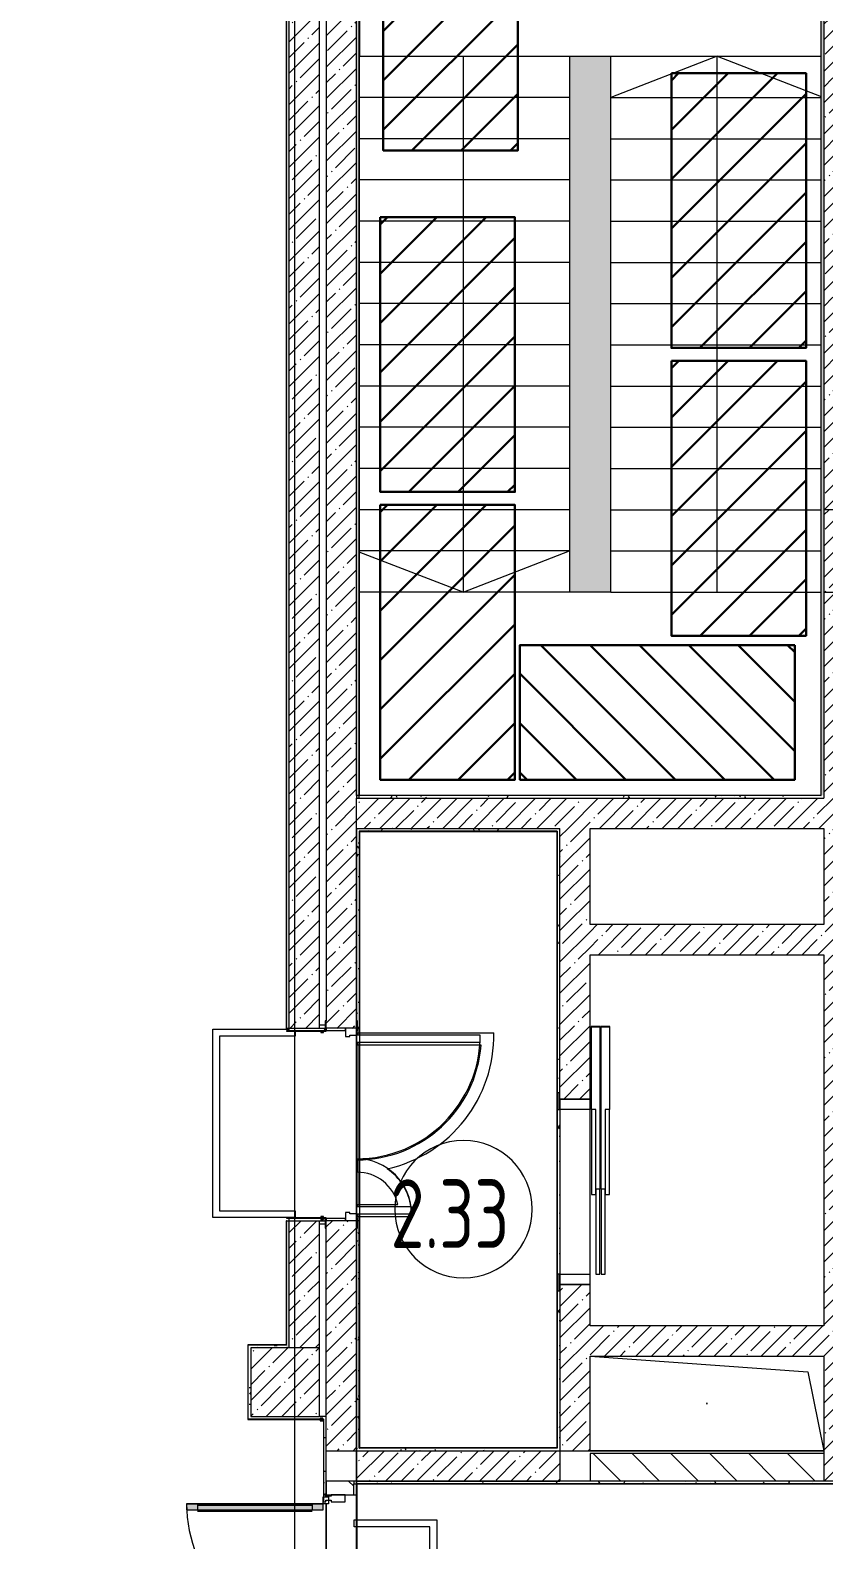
# Model space of a CAD drawing. Header units: millimetres. Extents: x -1113 to 415037, y -3642 to 354837.
# Drawn here: x 185157 to 190932, y 9802 to 20790 of the extents above; entities that cross this region are included whole.
import ezdxf

# ---------------------------------------------------------------- set-up
doc = ezdxf.new("R2010")
doc.units = ezdxf.units.MM
for name, color, linetype, lineweight in [('0) строит. леса', 20, 'Continuous', 30), ('A-AREA-BNDY', 7, 'Continuous', 5), ('A-AREA-IDEN', 7, 'Continuous', 9), ('A-DETL-GENF', 7, 'Continuous', 9), ('A-FLOR', 7, 'Continuous', 9), ('A-GENM', 7, 'Continuous', 9), ('A-GLAZ-CWMG', 7, 'Continuous', 9), ('A-GLAZ-CWMG-1', 7, 'Continuous', 20), ('A-WALL', 7, 'Continuous', 5), ('I-WALL', 7, 'Continuous', 5), ('S-COLS', 7, 'Continuous', 9), ('S-COLS-1', 7, 'Continuous', 5), ('S-STRS', 7, 'Continuous', 9), ('S-STRS-ANNO', 7, 'Continuous', 5), ('Оси', 7, 'Continuous', 9)]:
    doc.layers.add(name, color=color, linetype=linetype, lineweight=lineweight)
doc.layers.add('A-AREA-PATT-2', color=7, linetype='Continuous', lineweight=5, true_color=0xcde0ef, transparency=1)
doc.layers.add('A-FLOR-PATT-1', color=7, linetype='Continuous', lineweight=9, true_color=0xeef6ff, transparency=0.5)
for name, color, linetype, lineweight, true_color in [('A-DOOR-1', 7, 'Continuous', 5, 0xc0c0c0), ('A-DOOR-FRAM-1', 7, 'Continuous', 5, 0xc0c0c0), ('A-WALL-1', 9, 'Continuous', 5, 0x808080), ('A-WALL-FNSH-1', 9, 'Continuous', 5, 0x808080)]:
    doc.layers.add(name, color=color, linetype=linetype, lineweight=lineweight, true_color=true_color)
doc.styles.add('СПДС', font='ГОСТ тип А.ttf', dxfattribs={"width": 0.9})
pattern_1 = [(45, (148772.12, -1e-08), (-114.04925, 114.04925), []), (45, (148886.17, -1e-08), (-114.04925, 114.04925), [201.612, -40.322, 6.706, -33.617])]
pattern_2 = [(135, (148772.12, -1e-08), (-141.4214, -141.4214), [])]
pattern_3 = [(0, (148772.123, -1e-08), (243.84, 60.96), [20.117, -162.763, 20.117, -162.763, -975.36]), (0, (148772.123, -1e-08), (243.84, 60.96), [-365.76, 20.117, -345.643, 20.117, -162.763, -426.72]), (0, (148772.123, -1e-08), (243.84, 60.96), [-914.4, 20.117, -101.803, 20.117, -284.683]), (120, (148863.563, 30.48), (-174.71291, 180.691634), [20.117, -162.763, 20.117, -162.763, -975.36]), (120, (148863.563, 30.48), (-174.71291, 180.691634), [-365.76, 20.117, -345.643, 20.117, -162.763, -426.72]), (120, (148863.563, 30.48), (-174.71291, 180.691634), [-914.4, 20.117, -101.803, 20.117, -284.683]), (240, (148894.043, 152.4), (-69.12709, -241.651634), [20.117, -162.763, 20.117, -162.763, -975.36]), (240, (148894.043, 152.4), (-69.12709, -241.651634), [-365.76, 20.117, -345.643, 20.117, -162.763, -426.72]), (240, (148894.043, 152.4), (-69.12709, -241.651634), [-914.4, 20.117, -101.803, 20.117, -284.683])]

# ---------------------------------------------------------------- blocks, each defined once
blk = doc.blocks.new('BSC_Колонна _Прямоугольная - 600х600-V314-Объем проектирования 2 этажа')
at = {"layer": 'S-COLS-1'}
h = blk.add_hatch(dxfattribs=at)
h.set_pattern_fill('FP_67', color=256, style=0, pattern_type=2)
h.set_pattern_definition([(45, (-42460, -17000), (-114.04925, 114.04925), []), (45, (-42345.95, -17000), (-114.04925, 114.04925), [201.613, -40.323, 6.706, -33.617])])
h.paths.add_polyline_path([(-300, -300), (300, -300), (300, 300), (-300, 300), (-300, 3)])
for p, q in [((300, 300), (-300, 300)), ((-300, 300), (-300, -300)), ((300, -300), (300, 300)), ((-300, -300), (300, -300))]:
    blk.add_line(p, q, dxfattribs=at)
blk = doc.blocks.new('110_Дверь_СКБ_2Ст - Д-2 1450x2100h_Лестничная клетка EIS60-31576737-Объем проектирования 2 этажа')
at = {"layer": 'A-DOOR-1'}
for p, q in [((-637.5, 1010), (-637.5, 110)), ((-587.5, 1010), (-637.5, 1010)), ((-587.5, 110), (-587.5, 1010)), ((662.5, 510), (612.5, 510)), ((612.5, 510), (612.5, 110)), ((662.5, 110), (662.5, 510)), ((-637.5, 110), (-587.5, 110)), ((612.5, 110), (662.5, 110))]:
    blk.add_line(p, q, dxfattribs=at)
for centre, radius, start, end in [((-637.5, 110), 900, 0, 90), ((662.5, 110), 400, 90, 180)]:
    blk.add_arc(centre, radius, start, end, dxfattribs=at)
at = {"layer": 'A-DOOR-FRAM-1'}
for p, q in [((-672.5, 118), (-742.5, 118)), ((-742.5, 118), (-742.5, 110)), ((-742.5, 110), (-672.5, 110)), ((-637.5, 110), (-687.5, 110)), ((-687.5, 110), (-687.5, 30)), ((-672.5, 110), (-672.5, 118)), ((-637.5, 60), (-637.5, 110)), ((662.5, 110), (662.5, 60)), ((712.5, 110), (662.5, 110)), ((767.5, 118), (697.5, 118)), ((697.5, 118), (697.5, 110)), ((697.5, 110), (767.5, 110)), ((712.5, 30), (712.5, 110)), ((767.5, 110), (767.5, 118)), ((-687.5, 30), (-627.5, 30)), ((-672.5, 30), (-687.5, 30)), ((-687.5, 30), (-687.5, -110)), ((-672.5, -110), (-672.5, 30)), ((-627.5, 60), (-637.5, 60)), ((-627.5, 30), (-627.5, 60)), ((662.5, 60), (652.5, 60)), ((652.5, 60), (652.5, 30)), ((652.5, 30), (712.5, 30)), ((712.5, 30), (697.5, 30)), ((697.5, 30), (697.5, -110)), ((712.5, -110), (712.5, 30)), ((-672.5, -110), (-742.5, -110)), ((-742.5, -110), (-742.5, -118)), ((-742.5, -118), (-672.5, -118)), ((-687.5, -110), (-672.5, -110)), ((-672.5, -118), (-672.5, -110)), ((697.5, -110), (712.5, -110)), ((767.5, -110), (697.5, -110)), ((697.5, -110), (697.5, -118)), ((697.5, -118), (767.5, -118)), ((767.5, -118), (767.5, -110))]:
    blk.add_line(p, q, dxfattribs=at)
blk = doc.blocks.new('BSC_Колонна _Прямоугольная - 500х500-V428-Объем проектирования 2 этажа')
at = {"layer": 'S-COLS-1'}
h = blk.add_hatch(dxfattribs=at)
h.set_pattern_fill('FP_180', color=256, style=0, pattern_type=2)
h.set_pattern_definition([(45, (-38240, -10950), (-114.04925, 114.04925), []), (45, (-38125.95, -10950), (-114.04925, 114.04925), [201.613, -40.323, 6.706, -33.617])])
h.paths.add_polyline_path([(177, -250), (250, -250), (250, 250), (-250, 250), (-250, -250)])
for p, q in [((250, 250), (-250, 250)), ((-250, 250), (-250, -250)), ((250, -250), (250, 250)), ((-250, -250), (250, -250))]:
    blk.add_line(p, q, dxfattribs=at)
blk = doc.blocks.new('DOR_Дверь лифта - 1350х2050h-19118285-Объем проектирования 2 этажа')
at = {"layer": 'A-DOOR-1'}
for p, q in [((-600, 125), (-720, 125)), ((-720, 125), (-720, 110)), ((-720, 110), (-600, 110)), ((-675, 110), (-675, -110)), ((-600, 110), (-675, 110)), ((-600, 110), (-600, 125)), ((600, 110), (-600, 110)), ((-600, 110), (-600, -110)), ((720, 125), (600, 125)), ((600, 125), (600, 110)), ((600, -110), (600, 110)), ((675, 110), (600, 110)), ((600, 110), (720, 110)), ((675, -110), (675, 110)), ((720, 110), (720, 125)), ((-675, -110), (-600, -110)), ((-600, -110), (600, -110)), ((-600, -150), (-600, -180)), ((20, -150), (-600, -150)), ((-600, -180), (20, -180)), ((-600, -190), (-600, -220)), ((20, -190), (-600, -190)), ((-20, -120), (-20, -150)), ((600, -120), (-20, -120)), ((-20, -150), (600, -150)), ((20, -180), (20, -150)), ((20, -220), (20, -190)), ((600, -110), (675, -110)), ((600, -150), (600, -120)), ((-600, -220), (20, -220)), ((-20, -220), (-20, -250)), ((600, -220), (-20, -220)), ((-20, -250), (600, -250)), ((600, -250), (600, -220))]:
    blk.add_line(p, q, dxfattribs=at)
at = {"layer": 'A-DOOR-FRAM-1'}
for p, q in [((1200, -180), (20, -180)), ((20, -180), (20, -183)), ((20, -183), (1203, -183)), ((1203, -187), (20, -187)), ((20, -187), (20, -190)), ((20, -190), (1200, -190)), ((600, -117), (600, -120)), ((1203, -117), (600, -117)), ((600, -120), (1200, -120)), ((1200, -120), (1200, -180)), ((1200, -190), (1200, -250)), ((1203, -183), (1203, -117)), ((1203, -253), (1203, -187)), ((600, -250), (600, -253)), ((1200, -250), (600, -250)), ((600, -253), (1203, -253))]:
    blk.add_line(p, q, dxfattribs=at)
blk = doc.blocks.new('GM_Отверстие прямоугольное _в плите_ - Отверстие-24275187-Объем проектирования 2 этажа')
at = {"layer": 'A-GENM'}
for p, q in [((-230, 735), (345, 850)), ((345, 850), (345, -850)), ((345, -850), (345, 850)), ((-345, -850), (-230, 735))]:
    blk.add_line(p, q, dxfattribs=at)
for start, end in [(360, 180), (180, 360)]:
    blk.add_arc((0, 0), 2.5, start, end, dxfattribs=at)
blk = doc.blocks.new('Дверь_Витражная_остекление_ - ДВН_ДАО_Главный вход_1800 в свету 5-32258809-Объем проектирования 2 этажа')
at = {"layer": 'A-DETL-GENF'}
for p, q in [((-947.5, -20), (-992.5, -20)), ((-992.5, -1012.5), (-992.5, -20)), ((-947.5, -20), (-992.5, -20)), ((-992.5, -20), (-992.5, -1012.5)), ((-992.5, -100), (-947.5, -100)), ((-982.5, -932.5), (-982.5, -100)), ((-947.5, -1012.5), (-947.5, -20)), ((-947.5, -1012.5), (-947.5, -20)), ((-938.5, -932.5), (-938.5, -100)), ((988.5, -932.5), (988.5, -100)), ((997.5, -1012.5), (997.5, -20)), ((997.5, -20), (997.5, -1012.5)), ((1042.5, -100), (997.5, -100)), ((1032.5, -932.5), (1032.5, -100)), ((1042.5, -1012.5), (1042.5, -20)), ((1042.5, -1012.5), (1042.5, -20)), ((-992.5, -932.5), (-947.5, -932.5)), ((1042.5, -932.5), (997.5, -932.5)), ((-992.5, -1012.5), (-947.5, -1012.5)), ((-992.5, -1012.5), (-947.5, -1012.5)), ((1042.5, -1012.5), (997.5, -1012.5)), ((997.5, -1012.5), (1042.5, -1012.5))]:
    blk.add_line(p, q, dxfattribs=at)
at = {"layer": 'A-DOOR-1'}
for p, q in [((-1042.5, 20), (-992.5, 20)), ((-1042.5, -20), (-1042.5, 20)), ((-992.5, 20), (-992.5, -20)), ((992.5, 20), (1042.5, 20)), ((992.5, -20), (992.5, 20)), ((1042.5, 20), (1042.5, -20)), ((-992.5, -20), (-1042.5, -20)), ((-992.5, -1012.5), (-992.5, -20)), ((992.5, -1012.5), (992.5, -20)), ((1042.5, -20), (992.5, -20))]:
    blk.add_line(p, q, dxfattribs=at)
for centre, start, end in [((-992.5, -20), 270, 0), ((992.5, -20), 180, 270)]:
    blk.add_arc(centre, 992.5, start, end, dxfattribs=at)
blk = doc.blocks.new('Прямоугольный импост - Импост структурный с накладкой - 160мм Темный-31239248-Объем проектирования 2 этажа')
at = {"layer": 'A-GLAZ-CWMG-1'}
for p, q in [((0, 17), (-50, 17)), ((-50, 17), (-50, 0)), ((-50, 0), (-40, 0)), ((-40, 0), (-40, -40)), ((-10, -40), (-10, 0)), ((-10, 0), (0, 0)), ((0, 0), (0, 17)), ((-40, -40), (-50, -40)), ((-50, -40), (-50, -140)), ((0, -40), (-10, -40)), ((0, -140), (0, -40)), ((-50, -140), (0, -140))]:
    blk.add_line(p, q, dxfattribs=at)
blk = doc.blocks.new('Марка_Помещения - Номер-25198446-Объем проектирования 2 этажа')
at = {"layer": 'A-AREA-IDEN'}
for start, end in [(360, 180), (180, 360)]:
    blk.add_arc((0, 0), 2.5, start, end, dxfattribs=at)

msp = doc.modelspace()

# ---------------------------------------------------------------- hatches: boundary and pattern name
at = {"layer": '0) строит. леса'}
h = msp.add_hatch(dxfattribs=at)
h.set_pattern_fill('ANSI31', color=256, scale=80)
h.set_pattern_definition([(45, (191925.96, 165793.97), (-179.60512, 179.60512), [])])
h.paths.add_polyline_path([(187726, 21915), (187726, 19915), (188706, 19915), (188706, 21915)])
h = msp.add_hatch(dxfattribs=at)
h.set_pattern_fill('ANSI31', color=256, scale=80)
h.set_pattern_definition([(45, (194022.38, 164356.2), (-179.60512, 179.60512), [])])
h.paths.add_polyline_path([(189823, 20477), (189823, 18477), (190803, 18477), (190803, 20477)])
h = msp.add_hatch(dxfattribs=at)
h.set_pattern_fill('ANSI31', color=256, scale=80)
h.set_pattern_definition([(45, (191903.24, 163307.8), (-179.60512, 179.60512), [])])
h.paths.add_polyline_path([(187704, 19429), (187704, 17429), (188684, 17429), (188684, 19429)])
h = msp.add_hatch(dxfattribs=at)
h.set_pattern_fill('ANSI31', color=256, scale=80)
h.set_pattern_definition([(45, (194022.38, 162262.06), (-179.60512, 179.60512), [])])
h.paths.add_polyline_path([(189823, 18383), (189823, 16383), (190803, 16383), (190803, 18383)])
h = msp.add_hatch(dxfattribs=at)
h.set_pattern_fill('ANSI31', color=256, scale=80)
h.set_pattern_definition([(45, (191903.24, 161213.67), (-179.60512, 179.60512), [])])
h.paths.add_polyline_path([(187704, 17335), (187704, 15335), (188684, 15335), (188684, 17335)])
h = msp.add_hatch(dxfattribs=at)
h.set_pattern_fill('ANSI31', color=256, scale=80, angle=-90)
h.set_pattern_definition([(315, (334600.56, 12114.86), (179.60512, 179.60512), [])])
h.paths.add_polyline_path([(190721, 16315), (188721, 16315), (188721, 15335), (190721, 15335)])
at = {"layer": 'A-AREA-PATT-2'}
h = msp.add_hatch(color=256, dxfattribs=at)
h.paths.add_polyline_path([(189382, 16700), (189382, 20600), (189082, 20600), (189082, 16700)])
h.paths.add_polyline_path([(187552, 20600), (187552, 20607), (187542, 20607), (187542, 20600), (187549, 20600)])
h = msp.add_hatch(color=256, dxfattribs=at)
h.paths.add_polyline_path([(187288, 7921), (187292, 7921), (187290, 7931), (187282, 7931), (187282, 7921)])
h.paths.add_polyline_path([(169022, 7921), (169022, 8530), (168992, 8530), (168992, 7921), (169017, 7921)])
h.paths.add_polyline_path([(187291, 7990), (187292, 7991), (187292, 8080), (187288, 8080), (187288, 8030), (187291, 8030), (187291, 8000)])
h.paths.add_polyline_path([(187288, 10065), (187292, 10065), (187291, 10115), (187288, 10115)])
h.paths.add_polyline_path([(169022, 10275), (169022, 10880), (169003, 10878), (169003, 10275)])
h.paths.add_polyline_path([(187267, 10669), (187287, 10669), (187287, 10680), (187267, 10680)])
h.paths.add_polyline_path([(181432, 13740), (181472, 13740), (181470, 13759), (181422, 13759), (181422, 13740)])
h.paths.add_polyline_path([(180072, 13740), (180122, 13740), (180120, 13759), (180072, 13759)])
h.paths.add_polyline_path([(182422, 18870), (182422, 18920), (182403, 18918), (182403, 18870)])
h.paths.add_polyline_path([(182403, 20220), (182422, 20220), (182422, 20270), (182403, 20268), (182403, 20222)])
at = {"layer": 'A-FLOR-PATT-1'}
h = msp.add_hatch(color=256, dxfattribs=at)
h.paths.add_polyline_path([(162402, 7900), (162442, 7900), (162442, 8730), (162402, 8730), (162402, 7904)])
h.paths.add_polyline_path([(173072, 7900), (173072, 8230), (173032, 8230), (173032, 7900)])
h.paths.add_polyline_path([(163662, 7900), (163702, 7900), (163702, 8230), (163662, 8230), (163662, 7920)])
h.paths.add_polyline_path([(171772, 7900), (171812, 7900), (171812, 8730), (171772, 8730), (171772, 7920)])
h.paths.add_polyline_path([(154167, 7915), (154167, 8315), (154127, 8315), (154127, 7915)])
h.paths.add_polyline_path([(152912, 7915), (152912, 8810), (152872, 8810), (152872, 7915), (152902, 7915)])
h.paths.add_polyline_path([(187288, 8030), (187288, 8075), (186296, 8075), (186296, 8030), (187287, 8030)])
h.paths.add_polyline_path([(168782, 8520), (168862, 8520), (168862, 8565), (168022, 8565), (168022, 8520), (168398, 8520)])
h.paths.add_polyline_path([(186896, 10020), (187288, 10020), (187288, 10065), (186296, 10065), (186296, 10020), (186762, 10020)])
h.paths.add_polyline_path([(168037, 10190), (168862, 10190), (168862, 10235), (168037, 10235)])
h.paths.add_polyline_path([(180167, 12960), (180167, 13780), (180122, 13780), (180122, 12960)])
h.paths.add_polyline_path([(181432, 13460), (181432, 13740), (181422, 13740), (181422, 13780), (181387, 13780), (181387, 13460), (181422, 13460)])
h.paths.add_polyline_path([(182805, 18920), (183202, 18920), (183202, 18965), (182382, 18965), (182382, 18920), (182422, 18920)])
h.paths.add_polyline_path([(182570, 20185), (182702, 20185), (182702, 20230), (182422, 20230), (182422, 20220), (182382, 20220), (182382, 20185), (182435, 20185)])
at = {"layer": 'I-WALL'}
h = msp.add_hatch(dxfattribs=at)
h.set_pattern_fill('FP_1', color=256, style=0, pattern_type=2)
h.set_pattern_definition(pattern_1)
h.paths.add_polyline_path([(187312, 10450), (187532, 10450), (187532, 12125), (187312, 12125), (187312, 10680)])
h.paths.add_polyline_path([(187532, 13525), (187532, 21575), (187312, 21575), (187312, 13525), (187528, 13525)])
h.paths.add_polyline_path([(187524, 22975), (187532, 22975), (187532, 23400), (187423, 23400), (187312, 23420), (187312, 22975), (187482, 22975)])
h = msp.add_hatch(dxfattribs=at)
h.set_pattern_fill('FP_1', color=256, style=0, pattern_type=2)
h.set_pattern_definition(pattern_1)
h.paths.add_polyline_path([(187042, 11200), (187262, 11200), (187262, 12125), (187042, 12125), (187042, 12100)])
h.paths.add_polyline_path([(187262, 13525), (187262, 21575), (187042, 21575), (187042, 13525), (187189, 13525)])
h.paths.add_polyline_path([(187262, 22975), (187262, 23400), (187042, 23400), (187042, 22975), (187189, 22975)])
h = msp.add_hatch(dxfattribs=at)
h.set_pattern_fill('FP_191', color=256, style=0, pattern_type=2)
h.set_pattern_definition(pattern_3)
h.paths.add_polyline_path([(187552, 15200), (187552, 21575), (187540, 21575), (187540, 21520), (187532, 21520), (187532, 15200)])
h.paths.add_polyline_path([(187540, 22975), (187552, 22975), (187552, 23379), (187532, 23380), (187532, 23030), (187540, 23030), (187540, 22983)])
h = msp.add_hatch(dxfattribs=at)
h.set_pattern_fill('FP_191', color=256, style=0, pattern_type=2)
h.set_pattern_definition(pattern_3)
h.paths.add_polyline_path([(190932, 15220), (190932, 23380), (190912, 23379), (190912, 15220)])
h = msp.add_hatch(dxfattribs=at)
h.set_pattern_fill('FP_191', color=256, style=0, pattern_type=2)
h.set_pattern_definition(pattern_3)
h.paths.add_polyline_path([(187042, 11200), (187042, 12125), (187022, 12125), (187022, 11221)])
h.paths.add_polyline_path([(187022, 11200), (187042, 11200), (187022, 11220)])
h.paths.add_polyline_path([(187022, 13525), (187042, 13525), (187042, 21575), (187022, 21575), (187022, 13550)])
h.paths.add_polyline_path([(187022, 22975), (187042, 22975), (187042, 23016), (187022, 23003), (187022, 22975)])
h = msp.add_hatch(dxfattribs=at)
h.set_pattern_fill('FP_1', color=256, style=0, pattern_type=2)
h.set_pattern_definition(pattern_1)
h.paths.add_polyline_path([(190932, 17300), (191152, 17300), (191152, 22700), (190932, 22700), (190932, 19054)])
h = msp.add_hatch(dxfattribs=at)
h.set_pattern_fill('FP_1', color=256, style=0, pattern_type=2)
h.set_pattern_definition(pattern_1)
h.paths.add_polyline_path([(190932, 15200), (191152, 15200), (191152, 16700), (190932, 16700)])
h = msp.add_hatch(dxfattribs=at)
h.set_pattern_fill('FP_1', color=256, style=0, pattern_type=2)
h.set_pattern_definition(pattern_1)
h.paths.add_polyline_path([(191152, 14980), (191152, 15200), (187532, 15200), (187532, 14980), (190932, 14980)])
h = msp.add_hatch(dxfattribs=at)
h.set_pattern_fill('FP_191', color=256, style=0, pattern_type=2)
h.set_pattern_definition(pattern_3)
h.paths.add_polyline_path([(189012, 15200), (190932, 15200), (190911, 15220), (187552, 15219), (187552, 15200), (188635, 15200)])
h.paths.add_polyline_path([(190932, 15200), (190932, 15220), (190912, 15220)])
h = msp.add_hatch(dxfattribs=at)
h.set_pattern_fill('FP_191', color=256, style=0, pattern_type=2)
h.set_pattern_definition(pattern_3)
h.paths.add_polyline_path([(189012, 14980), (187532, 14980), (187532, 14960), (188991, 14960)])
h.paths.add_polyline_path([(189002, 14960), (189012, 14960), (189012, 14980), (188992, 14960)])
h = msp.add_hatch(dxfattribs=at)
h.set_pattern_fill('FP_191', color=256, style=0, pattern_type=2)
h.set_pattern_definition(pattern_3)
h.paths.add_polyline_path([(187532, 10450), (187552, 10471), (187552, 12125), (187540, 12125), (187540, 12070), (187532, 12070), (187532, 10453)])
h.paths.add_polyline_path([(187552, 10450), (187552, 10470), (187532, 10450)])
h.paths.add_polyline_path([(187540, 13525), (187552, 13525), (187552, 14959), (187532, 14960), (187533, 13580), (187540, 13580), (187540, 13533)])
h = msp.add_hatch(dxfattribs=at)
h.set_pattern_fill('FP_191', color=256, style=0, pattern_type=2)
h.set_pattern_definition(pattern_3)
h.paths.add_polyline_path([(188994, 10470), (189012, 10470), (189012, 14960), (188992, 14958), (188992, 10470)])
h = msp.add_hatch(dxfattribs=at)
h.set_pattern_fill('FP_1', color=256, style=0, pattern_type=2)
h.set_pattern_definition(pattern_1)
h.paths.add_polyline_path([(189232, 14280), (189232, 14980), (189012, 14980), (189012, 14280)])
h = msp.add_hatch(dxfattribs=at)
h.set_pattern_fill('FP_1', color=256, style=0, pattern_type=2)
h.set_pattern_definition(pattern_1)
h.paths.add_polyline_path([(191152, 10230), (191152, 11700), (190932, 11700), (190932, 10230)])
h.paths.add_polyline_path([(190932, 12300), (191152, 12300), (191152, 14980), (190932, 14980), (190932, 12901)])
h = msp.add_hatch(dxfattribs=at)
h.set_pattern_fill('FP_1', color=256, style=0, pattern_type=2)
h.set_pattern_definition(pattern_1)
h.paths.add_polyline_path([(189232, 10450), (189232, 11660), (189012, 11660), (189012, 10450)])
h.paths.add_polyline_path([(189012, 13010), (189232, 13010), (189232, 14280), (189012, 14280), (189012, 14129)])
h = msp.add_hatch(dxfattribs=at)
h.set_pattern_fill('FP_1', color=256, style=0, pattern_type=2)
h.set_pattern_definition(pattern_1)
h.paths.add_polyline_path([(189232, 14060), (190932, 14060), (190932, 14280), (189232, 14280), (189232, 14252)])
h = msp.add_hatch(dxfattribs=at)
h.set_pattern_fill('FP_191', color=256, style=0, pattern_type=2)
h.set_pattern_definition(pattern_3)
h.paths.add_polyline_path([(187262, 13505), (187312, 13505), (187310, 13510), (187304, 13510), (187304, 13525), (187042, 13525), (187042, 13505), (187189, 13505)])
h = msp.add_hatch(dxfattribs=at)
h.set_pattern_fill('FP_191', color=256, style=0, pattern_type=2)
h.set_pattern_definition(pattern_3)
h.paths.add_polyline_path([(187189, 12125), (187304, 12125), (187304, 12140), (187312, 12140), (187312, 12145), (187042, 12145), (187042, 12125), (187085, 12125)])
h = msp.add_hatch(dxfattribs=at)
h.set_pattern_fill('FP_1', color=256, style=0, pattern_type=2)
h.set_pattern_definition(pattern_1)
h.paths.add_polyline_path([(190932, 11140), (190932, 11360), (189232, 11360), (189232, 11140), (190096, 11140)])
h = msp.add_hatch(dxfattribs=at)
h.set_pattern_fill('FP_191', color=256, style=0, pattern_type=2)
h.set_pattern_definition(pattern_3)
h.paths.add_polyline_path([(186762, 11200), (187022, 11200), (187022, 11220), (186742, 11220), (186742, 11200)])
h = msp.add_hatch(dxfattribs=at)
h.set_pattern_fill('FP_191', color=256, style=0, pattern_type=2)
h.set_pattern_definition(pattern_3)
h.paths.add_polyline_path([(186762, 10680), (186762, 11200), (186742, 11200), (186742, 10680), (186757, 10680)])
h = msp.add_hatch(dxfattribs=at)
h.set_pattern_fill('FP_191', color=256, style=0, pattern_type=2)
h.set_pattern_definition(pattern_3)
h.paths.add_polyline_path([(186766, 10680), (187291, 10680), (187312, 10700), (186762, 10700), (186762, 10680)])
h.paths.add_polyline_path([(187309, 10680), (187312, 10680), (187312, 10700), (187292, 10680)])
h = msp.add_hatch(dxfattribs=at)
h.set_pattern_fill('FP_191', color=256, style=0, pattern_type=2)
h.set_pattern_definition(pattern_3)
h.paths.add_polyline_path([(187312, 7920), (187312, 8000), (187292, 8000), (187292, 7921), (187308, 7920)])
h.paths.add_polyline_path([(187292, 10130), (187312, 10130), (187312, 10680), (187292, 10680), (187292, 10230)])
h = msp.add_hatch(dxfattribs=at)
h.set_pattern_fill('FP_1', color=256, style=0, pattern_type=2)
h.set_pattern_definition(pattern_1)
h.paths.add_polyline_path([(189012, 10230), (189012, 10450), (187532, 10450), (187532, 10230), (188635, 10230)])
h = msp.add_hatch(dxfattribs=at)
h.set_pattern_fill('FP_191', color=256, style=0, pattern_type=2)
h.set_pattern_definition(pattern_3)
h.paths.add_polyline_path([(189012, 10450), (189012, 10470), (188992, 10470), (189007, 10455)])
h.paths.add_polyline_path([(188635, 10450), (189012, 10450), (188991, 10470), (187553, 10470), (187552, 10450), (187912, 10450)])
h = msp.add_hatch(dxfattribs=at)
h.set_pattern_fill('FP_23', color=256, style=0, pattern_type=2)
h.set_pattern_definition(pattern_2)
h.paths.add_polyline_path([(190932, 10230), (190932, 10430), (189232, 10430), (189232, 10230), (189909, 10230)])
h = msp.add_hatch(dxfattribs=at)
h.set_pattern_fill('FP_23', color=256, style=0, pattern_type=2)
h.set_pattern_definition(pattern_2)
h.paths.add_polyline_path([(187492, 7900), (187512, 7900), (187512, 8000), (187312, 8000), (187312, 7900)])
h.paths.add_polyline_path([(187312, 10130), (187512, 10130), (187512, 10230), (187312, 10230)])
h = msp.add_hatch(dxfattribs=at)
h.set_pattern_fill('FP_191', color=256, style=0, pattern_type=2)
h.set_pattern_definition(pattern_3)
h.paths.add_polyline_path([(190932, 10210), (191152, 10210), (191152, 10230), (187512, 10230), (187512, 10210), (190829, 10210)])
at = {"layer": 'S-COLS-1'}
h = msp.add_hatch(dxfattribs=at)
h.set_pattern_fill('FP_1', color=256, style=0, pattern_type=2)
h.set_pattern_definition(pattern_1)
h.paths.add_polyline_path([(191532, 11700), (191532, 12300), (190932, 12300), (190932, 11700), (191526, 11700)])

# ---------------------------------------------------------------- linework, layer by layer
at = {"layer": '0) строит. леса'}
for points in [[(187726, 21915), (187726, 19915), (188706, 19915), (188706, 21915)], [(189823, 20477), (189823, 18477), (190803, 18477), (190803, 20477)], [(187704, 19429), (187704, 17429), (188684, 17429), (188684, 19429)], [(189823, 18383), (189823, 16383), (190803, 16383), (190803, 18383)], [(187704, 17335), (187704, 15335), (188684, 15335), (188684, 17335)], [(190721, 16315), (188721, 16315), (188721, 15335), (190721, 15335)]]:
    msp.add_lwpolyline(points, close=True, dxfattribs=at)
at = {"layer": 'A-AREA-BNDY', "flags": 128}
msp.add_lwpolyline([(188991, 10471), (188991, 14959), (187553, 14959), (187553, 10471)], close=True, dxfattribs=at)
msp.add_lwpolyline([(191173, 10209), (187533, 10209), (187533, 7921), (214052, 7921)], dxfattribs=at)
at = {"layer": 'A-FLOR'}
for p, q in [((186485, 12148), (186485, 13518)), ((186485, 13518), (187042, 13518)), ((187262, 13550), (187304, 13550)), ((187542, 13525), (187542, 13493)), ((187085, 13468), (186535, 13468)), ((186535, 13468), (186535, 12198)), ((187085, 13505), (187085, 13468)), ((187532, 12225), (187532, 13425)), ((187536, 13475), (187536, 13493)), ((187536, 13493), (188530, 13493)), ((187536, 13403), (187536, 13425)), ((187542, 13492), (187542, 13475)), ((187542, 13425), (187542, 12225)), ((188438, 13403), (187536, 13403)), ((187536, 12478), (187536, 12568)), ((186535, 12198), (187085, 12198)), ((187085, 12198), (187085, 12148)), ((187536, 12225), (187536, 12242)), ((187536, 12242), (187833, 12242)), ((187085, 12148), (186485, 12148)), ((187304, 12100), (187262, 12100)), ((187536, 12152), (187536, 12175)), ((187930, 12152), (187536, 12152)), ((187542, 12175), (187542, 12154)), ((187542, 12152), (187542, 12125)), ((187312, 10130), (187312, 10120)), ((187312, 10120), (187312, 10130)), ((187312, 10065), (187312, 8080)), ((187312, 8080), (187312, 10065)), ((187515, 9897), (187515, 9947)), ((187515, 9947), (188115, 9947)), ((188065, 9897), (187515, 9897)), ((188065, 8241), (188065, 9897)), ((188115, 9947), (188115, 8191))]:
    msp.add_line(p, q, dxfattribs=at)
for centre, radius, start, end in [((187536, 13473), 995, 282.6705, 1.1511), ((187536, 13473), 995, 282.6705, 1.1511), ((187536, 13473), 905, 270, 355.5631), ((187536, 13473), 905, 270, 355.5631), ((187536, 12173), 305, 13.0427, 90), ((187536, 12173), 305, 13.0427, 90), ((187536, 12173), 395, 7.5542, 56.4595), ((187536, 12173), 395, 7.5542, 56.4595), ((187536, 12173), 395, 356.928, 0.274), ((187536, 12173), 395, 356.928, 0.274)]:
    msp.add_arc(centre, radius, start, end, dxfattribs=at)
at = {"layer": 'A-WALL'}
for p, q in [((190912, 15220), (190912, 23379)), ((187042, 13505), (187042, 21575)), ((187532, 15220), (187532, 21520)), ((187532, 14980), (189012, 14980)), ((187532, 14980), (187532, 13580)), ((188992, 14960), (187552, 14960)), ((187552, 14960), (187552, 13525)), ((189012, 14827), (189012, 14980)), ((187272, 13505), (187272, 13495)), ((187272, 13495), (187292, 13495)), ((187292, 13495), (187292, 13505)), ((187022, 11220), (187022, 12125)), ((187042, 11200), (187042, 12145)), ((187552, 10470), (187552, 12125)), ((187532, 12070), (187532, 10230)), ((189012, 11735), (189012, 10230)), ((187022, 11220), (186742, 11220)), ((187292, 10680), (186742, 10680)), ((187532, 10450), (189232, 10450)), ((188992, 10470), (187553, 10470)), ((187312, 10230), (187312, 10130)), ((187532, 10230), (187532, 10130)), ((187512, 10130), (187512, 10210))]:
    msp.add_line(p, q, dxfattribs=at)
at = {"layer": 'A-WALL-1'}
for p, q in [((190932, 22700), (190932, 17300)), ((187262, 13525), (187262, 21575)), ((187552, 15200), (187552, 21575)), ((187312, 21520), (187312, 13580)), ((190932, 16700), (190932, 15200)), ((190911, 15220), (187532, 15220)), ((187552, 15200), (190932, 15200)), ((188992, 14960), (188992, 10470)), ((189232, 14980), (190932, 14980)), ((189232, 14280), (189232, 14980)), ((190932, 14980), (190932, 14280)), ((189012, 12935), (189012, 14827)), ((190932, 14280), (189232, 14280)), ((189232, 13010), (189232, 14060)), ((189232, 14060), (190932, 14060)), ((190932, 14060), (190932, 12300)), ((187304, 13525), (187022, 13525)), ((187540, 13525), (187552, 13525)), ((187312, 13506), (187312, 13510)), ((189012, 13010), (189232, 13010)), ((187022, 12125), (187304, 12125)), ((187262, 11200), (187262, 12125)), ((187272, 12155), (187272, 12135)), ((187292, 12155), (187272, 12155)), ((187272, 12135), (187292, 12135)), ((187292, 12135), (187292, 12155)), ((187312, 12140), (187312, 12144)), ((187552, 12125), (187540, 12125)), ((187312, 10130), (187312, 12070)), ((189232, 11660), (189012, 11660)), ((189232, 11360), (189232, 11660)), ((190932, 11700), (190932, 11360)), ((190932, 11360), (189232, 11360)), ((186742, 11220), (186742, 10680)), ((189232, 10450), (189232, 11140)), ((189232, 11140), (190932, 11140)), ((190932, 11140), (190932, 10230)), ((187312, 10700), (187262, 10700)), ((187292, 10680), (187292, 10130)), ((187312, 10450), (187532, 10450)), ((190932, 10430), (189232, 10430)), ((189232, 10430), (189232, 10230)), ((187532, 10230), (187312, 10230)), ((187532, 10230), (189012, 10230)), ((191152, 10230), (187532, 10230)), ((187292, 10130), (187532, 10130)), ((187512, 10210), (187532, 10210))]:
    msp.add_line(p, q, dxfattribs=at)
at = {"layer": 'A-WALL-FNSH-1'}
for p, q in [((190911, 23379), (190911, 15220)), ((187021, 21575), (187021, 13525)), ((187022, 13525), (187022, 21575)), ((187553, 15220), (187553, 20600)), ((187552, 15220), (187553, 15220)), ((187553, 14959), (188991, 14959)), ((187553, 13525), (187553, 14959)), ((188991, 14959), (188991, 10471)), ((187021, 13525), (187022, 13525)), ((187552, 13525), (187553, 13525)), ((187312, 13506), (187022, 13506)), ((187022, 13506), (187022, 13505)), ((187022, 13505), (187312, 13505)), ((187312, 13505), (187312, 13506)), ((187022, 12125), (187021, 12125)), ((187021, 12125), (187021, 11221)), ((187312, 12145), (187022, 12145)), ((187022, 12145), (187022, 12144)), ((187022, 12144), (187312, 12144)), ((187312, 12144), (187312, 12145)), ((187553, 12125), (187552, 12125)), ((187553, 10470), (187553, 12125)), ((186741, 11221), (186741, 10679)), ((187021, 11221), (186741, 11221)), ((186741, 10679), (187291, 10679)), ((187267, 10689), (187267, 10669)), ((187287, 10689), (187267, 10689)), ((187267, 10669), (187287, 10669)), ((187287, 10669), (187287, 10689)), ((187291, 10679), (187291, 10130)), ((188991, 10471), (187552, 10471)), ((187552, 10470), (187553, 10470)), ((187291, 10130), (187292, 10130)), ((191172, 10210), (187532, 10210)), ((187532, 10130), (187533, 10130)), ((187533, 10209), (191173, 10209)), ((187533, 10130), (187533, 10209))]:
    msp.add_line(p, q, dxfattribs=at)
at = {"layer": 'I-WALL'}
for p, q in [((187553, 21575), (187553, 20600)), ((187553, 20607), (187552, 20607)), ((187552, 20600), (187553, 20600)), ((190911, 16620), (190912, 16620)), ((187532, 15220), (187532, 15200)), ((187532, 15200), (187552, 15200)), ((190911, 15220), (190912, 15220)), ((187532, 10230), (187512, 10230)), ((187512, 10230), (187512, 10210))]:
    msp.add_line(p, q, dxfattribs=at)
at = {"layer": 'S-COLS-1'}
msp.add_line((190932, 12300), (190932, 11700), dxfattribs=at)
at = {"layer": 'S-STRS'}
for p, q in [((187552, 20600), (189382, 20600)), ((189082, 20600), (189082, 20300)), ((189382, 20600), (190912, 20600)), ((189382, 20300), (189382, 20600)), ((189382, 20600), (190912, 20600)), ((189082, 20300), (187552, 20300)), ((189082, 20300), (187552, 20300)), ((189082, 20300), (189082, 20000)), ((189382, 20000), (189382, 20300)), ((189382, 20300), (190912, 20300)), ((189382, 20300), (190912, 20300)), ((189082, 20000), (187552, 20000)), ((189082, 20000), (187552, 20000)), ((189082, 20000), (189082, 19700)), ((189382, 19700), (189382, 20000)), ((189382, 20000), (190912, 20000)), ((189382, 20000), (190912, 20000)), ((189082, 19700), (187552, 19700)), ((189082, 19700), (187552, 19700)), ((189082, 19700), (189082, 19400)), ((189382, 19400), (189382, 19700)), ((189382, 19700), (190912, 19700)), ((189382, 19700), (190912, 19700)), ((189082, 19400), (187552, 19400)), ((189082, 19400), (187552, 19400)), ((189082, 19400), (189082, 19100)), ((189382, 19100), (189382, 19400)), ((189382, 19400), (190912, 19400)), ((189382, 19400), (190912, 19400)), ((189082, 19100), (187552, 19100)), ((189082, 19100), (187552, 19100)), ((189082, 19100), (189082, 18800)), ((189382, 18800), (189382, 19100)), ((189382, 19100), (190912, 19100)), ((189382, 19100), (190912, 19100)), ((189082, 18800), (187552, 18800)), ((189082, 18800), (187552, 18800)), ((189082, 18800), (189082, 18500)), ((189382, 18500), (189382, 18800)), ((189382, 18800), (190912, 18800)), ((189382, 18800), (190912, 18800)), ((189082, 18500), (187552, 18500)), ((189082, 18500), (187552, 18500)), ((189082, 18500), (189082, 18200)), ((189382, 18200), (189382, 18500)), ((189382, 18500), (190912, 18500)), ((189382, 18500), (190912, 18500)), ((189082, 18200), (187552, 18200)), ((189082, 18200), (187552, 18200)), ((189082, 18200), (189082, 17900)), ((189382, 17900), (189382, 18200)), ((189382, 18200), (190912, 18200)), ((189382, 18200), (190912, 18200)), ((189082, 17900), (187552, 17900)), ((189082, 17900), (187552, 17900)), ((189082, 17900), (189082, 17600)), ((189382, 17600), (189382, 17900)), ((189382, 17900), (190912, 17900)), ((189382, 17900), (190912, 17900)), ((189082, 17600), (187552, 17600)), ((189082, 17600), (187552, 17600)), ((189082, 17600), (189082, 17300)), ((189382, 17300), (189382, 17600)), ((189382, 17600), (190912, 17600)), ((189382, 17600), (190912, 17600)), ((189082, 17300), (187552, 17300)), ((189082, 17300), (187552, 17300)), ((189082, 17300), (189082, 17000)), ((189382, 17000), (189382, 17300)), ((189382, 17300), (190912, 17300)), ((189382, 17300), (190912, 17300)), ((189082, 17000), (187552, 17000)), ((189082, 17000), (187552, 17000)), ((189082, 17000), (189082, 16700)), ((189382, 16700), (189382, 17000)), ((189382, 17000), (190912, 17000)), ((189382, 17000), (190912, 17000)), ((189082, 16700), (187552, 16700)), ((189082, 16700), (187552, 16700)), ((189382, 16700), (189082, 16700)), ((189382, 16700), (190912, 16700)), ((189382, 16700), (190912, 16700))]:
    msp.add_line(p, q, dxfattribs=at)
at = {"layer": 'S-STRS-ANNO'}
for p, q in [((188307, 20600), (188307, 20300)), ((190157, 20600), (189382, 20300)), ((190157, 20300), (190157, 20600)), ((190157, 20600), (190912, 20308)), ((188307, 20300), (188307, 20000)), ((190157, 20000), (190157, 20300)), ((188307, 20000), (188307, 19700)), ((190157, 19700), (190157, 20000)), ((188307, 19700), (188307, 19400)), ((190157, 19400), (190157, 19700)), ((188307, 19400), (188307, 19100)), ((190157, 19100), (190157, 19400)), ((188307, 19100), (188307, 18800)), ((190157, 18800), (190157, 19100)), ((188307, 18800), (188307, 18500)), ((190157, 18500), (190157, 18800)), ((188307, 18500), (188307, 18200)), ((190157, 18200), (190157, 18500)), ((188307, 18200), (188307, 17900)), ((190157, 17900), (190157, 18200)), ((188307, 17900), (188307, 17600)), ((190157, 17600), (190157, 17900)), ((188307, 17600), (188307, 17300)), ((190157, 17300), (190157, 17600)), ((188307, 17300), (188307, 17000)), ((190157, 17000), (190157, 17300)), ((188307, 16700), (187552, 16992)), ((188307, 17000), (188307, 16700)), ((188307, 16700), (189082, 17000)), ((190157, 16700), (190157, 17000))]:
    msp.add_line(p, q, dxfattribs=at)
at = {"layer": 'Оси'}
for points in [[(187082, -1906), (187082, 3094), (187082, 18778), (187082, 23778)], [(188186, -1906), (188186, -1202), (187532, -675), (187532, 4325), (187532, 10200), (187532, 15200)]]:
    msp.add_lwpolyline(points, dxfattribs=at)

# ---------------------------------------------------------------- block references
at = {"layer": 'A-AREA-IDEN', "xscale": 199.9999999999999, "yscale": 199.9999999999999, "zscale": 199.9999999999999}
msp.add_blockref('Марка_Помещения - Номер-25198446-Объем проектирования 2 этажа', (188310, 12209), dxfattribs=at)
at = {"layer": 'A-DOOR-1'}
for name, p, rotation in [('110_Дверь_СКБ_2Ст - Д-2 1450x2100h_Лестничная клетка EIS60-31576737-Объем проектирования 2 этажа', (187422, 12838), 269.9999999999999), ('DOR_Дверь лифта - 1350х2050h-19118285-Объем проектирования 2 этажа', (189122, 12335), 90), ('Дверь_Витражная_остекление_ - ДВН_ДАО_Главный вход_1800 в свету 5-32258809-Объем проектирования 2 этажа', (187308, 9073), 269.9999999999999)]:
    msp.add_blockref(name, p, dxfattribs=dict(at, rotation=rotation))
at = {"layer": 'A-GENM', "rotation": 269.9999999999999}
msp.add_blockref('GM_Отверстие прямоугольное _в плите_ - Отверстие-24275187-Объем проектирования 2 этажа', (190082, 10795), dxfattribs=at)
at = {"layer": 'A-GLAZ-CWMG', "rotation": 89.99999999999993}
msp.add_blockref('Прямоугольный импост - Импост структурный с накладкой - 160мм Темный-31239248-Объем проектирования 2 этажа', (187308, 10130), dxfattribs=at)
at = {"layer": 'S-COLS'}
for name, p in [('BSC_Колонна _Прямоугольная - 600х600-V314-Объем проектирования 2 этажа', (191232, 17000)), ('BSC_Колонна _Прямоугольная - 500х500-V428-Объем проектирования 2 этажа', (187012, 10950))]:
    msp.add_blockref(name, p, dxfattribs=at)

# ---------------------------------------------------------------- texts
at = {"layer": 'A-AREA-IDEN', "insert": (187779, 12426), "char_height": 500, "width": 1327.59, "attachment_point": 1, "style": 'СПДС'}
msp.add_mtext('2.33', dxfattribs=at)

doc.saveas('drawing.dxf')
